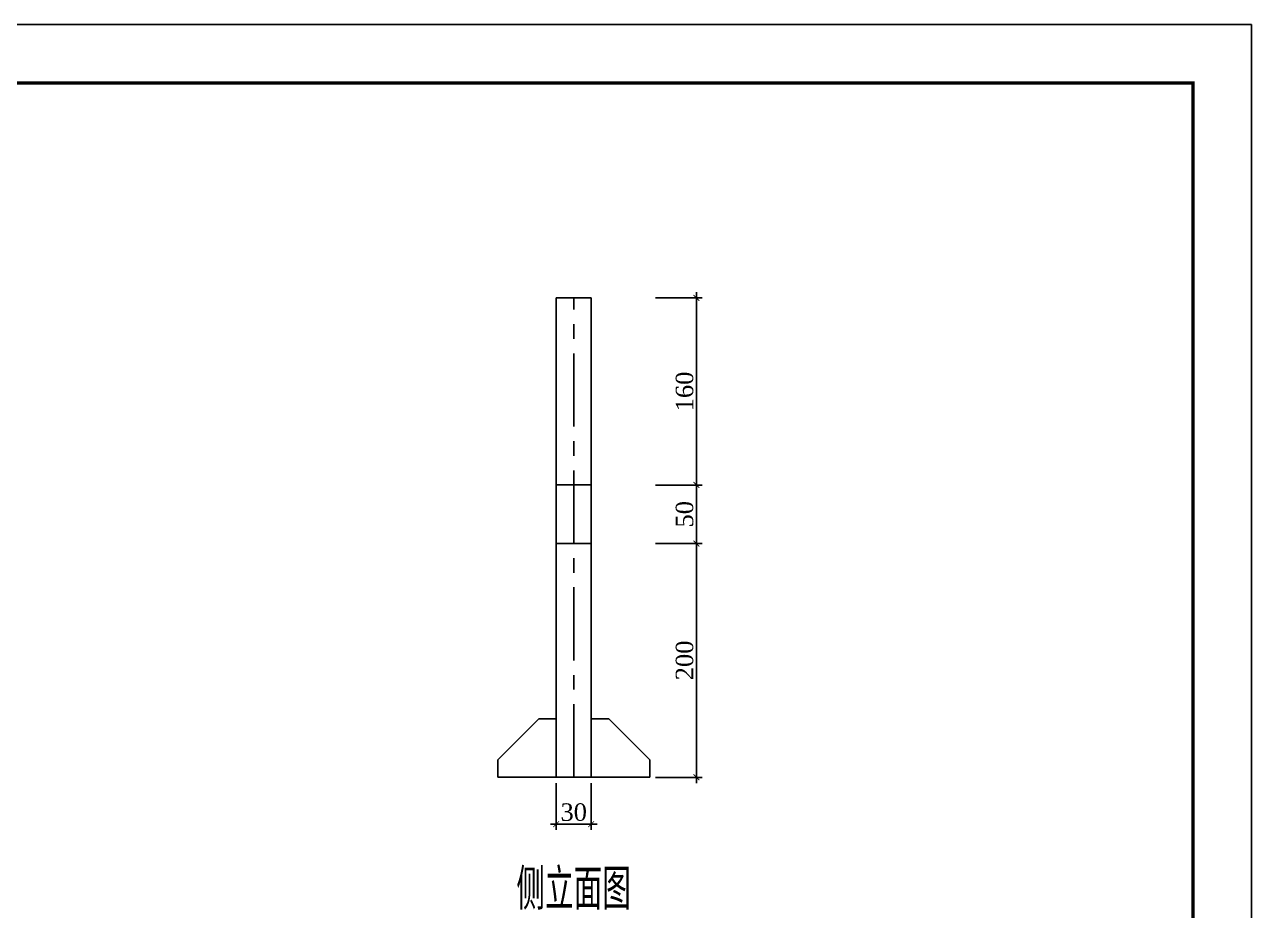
# Model space of a CAD drawing. Extents: x -11055 to 128588, y -900 to 33500.
# Drawn here: x 107588 to 128588, y 14547 to 29700 of the extents above; entities that cross this region are included whole.
import ezdxf
from ezdxf.enums import TextEntityAlignment as Align

# ---------------------------------------------------------------- set-up
doc = ezdxf.new("R2010")
doc.units = 0
doc.header["$LTSCALE"] = 1000
doc.linetypes.add('CENTER', pattern=[2, 1.25, -0.25, 0.25, -0.25])
doc.layers.get('0').update_dxf_attribs({"linetype": 'CONTINUOUS'})
doc.layers.get('Defpoints').update_dxf_attribs({"linetype": 'CONTINUOUS'})
for name, color, linetype, lineweight in [('1粗实线', 1, 'CONTINUOUS', 30), ('6文本', 7, 'CONTINUOUS', 15), ('HFZT', 5, 'CONTINUOUS', 15)]:
    doc.layers.add(name, color=color, linetype=linetype, lineweight=lineweight)
doc.styles.add('dd', font='times.ttf')
doc.styles.add('TSSD_NORM', font='tssdeng.shx', dxfattribs={"width": 0.7, "bigfont": 'hztxt.shx'})
doc.dimstyles.get("Standard").update_dxf_attribs({"dimtxt": 0.18, "dimasz": 0.18, "dimexe": 0.18, "dimexo": 0.0625, "dimgap": 0.09, "dimtad": 0, "dimtih": 1, "dimtoh": 1, "dimdec": 4, "dimzin": 0, "dimdsep": 46, "dimtxsty": 'Standard', "dimcen": 0.09, "dimadec": 0, "dimazin": 0, "dimtfac": 1, "dimtdec": 4, "dimtofl": 0, "dimtmove": 0, "dimatfit": 3, "dimfxl": 1, "dimtolj": 1, "dimtzin": 0, "dimarcsym": 0})

# ---------------------------------------------------------------- blocks, each defined once
blk = doc.blocks.new('_ArchTick')
at = {"color": 0, "linetype": 'ByBlock', "const_width": 0.15}
blk.add_lwpolyline([(-0.5, -0.5), (0.5, 0.5)], dxfattribs=at)
blk = doc.blocks.new('*D11')
at = {"color": 0, "lineweight": -2, "transparency": 16777216}
for p, q in [((116688, 16724), (116688, 15924)), ((117288, 16724), (117288, 15924)), ((116588, 16024), (117388, 16024))]:
    blk.add_line(p, q, dxfattribs=at)
at = {"layer": 'Defpoints', "color": 0, "transparency": 16777216}
for p in [(116688, 16824), (117288, 16824), (117288, 16024)]:
    blk.add_point(p, dxfattribs=at)
at = {"color": 0, "lineweight": -2, "transparency": 16777216, "xscale": 100, "yscale": 100, "zscale": 100, "rotation": 180}
blk.add_blockref('_ArchTick', (116688, 16024), dxfattribs=at)
at = {"color": 0, "lineweight": -2, "transparency": 16777216, "xscale": 100, "yscale": 100, "zscale": 100}
blk.add_blockref('_ArchTick', (117288, 16024), dxfattribs=at)
at = {"color": 0, "transparency": 16777216, "insert": (116988, 16227), "char_height": 300, "attachment_point": 5, "style": 'dd'}
blk.add_mtext('\\A1;30', dxfattribs=at)
blk = doc.blocks.new('*D12')
at = {"color": 0, "lineweight": -2, "transparency": 16777216}
for p, q in [((118388, 20824), (119188, 20824)), ((119088, 16724), (119088, 20924)), ((118388, 16824), (119188, 16824))]:
    blk.add_line(p, q, dxfattribs=at)
at = {"layer": 'Defpoints', "color": 0, "transparency": 16777216}
for p in [(118288, 20824), (119088, 20824), (118288, 16824)]:
    blk.add_point(p, dxfattribs=at)
at = {"color": 0, "lineweight": -2, "transparency": 16777216, "xscale": 100, "yscale": 100, "zscale": 100}
for p, rotation in [((119088, 20824), 90), ((119088, 16824), 270)]:
    blk.add_blockref('_ArchTick', p, dxfattribs=dict(at, rotation=rotation))
at = {"color": 0, "transparency": 16777216, "insert": (118886, 18824), "char_height": 300, "attachment_point": 5, "rotation": 90, "style": 'dd'}
blk.add_mtext('\\A1;200', dxfattribs=at)
blk = doc.blocks.new('*D13')
at = {"color": 0, "lineweight": -2, "transparency": 16777216}
for p, q in [((119088, 20724), (119088, 21924)), ((118388, 21824), (119188, 21824)), ((118388, 20824), (119188, 20824))]:
    blk.add_line(p, q, dxfattribs=at)
at = {"layer": 'Defpoints', "color": 0, "transparency": 16777216}
for p in [(118288, 21824), (119088, 21824), (118288, 20824)]:
    blk.add_point(p, dxfattribs=at)
at = {"color": 0, "lineweight": -2, "transparency": 16777216, "xscale": 100, "yscale": 100, "zscale": 100}
for p, rotation in [((119088, 21824), 90), ((119088, 20824), 270)]:
    blk.add_blockref('_ArchTick', p, dxfattribs=dict(at, rotation=rotation))
at = {"color": 0, "transparency": 16777216, "insert": (118886, 21324), "char_height": 300, "attachment_point": 5, "rotation": 90, "style": 'dd'}
blk.add_mtext('\\A1;50', dxfattribs=at)
blk = doc.blocks.new('*D14')
at = {"color": 0, "lineweight": -2, "transparency": 16777216}
for p, q in [((118388, 25024), (119188, 25024)), ((119088, 21724), (119088, 25124)), ((118388, 21824), (119188, 21824))]:
    blk.add_line(p, q, dxfattribs=at)
at = {"layer": 'Defpoints', "color": 0, "transparency": 16777216}
for p in [(118288, 25024), (119088, 25024), (118288, 21824)]:
    blk.add_point(p, dxfattribs=at)
at = {"color": 0, "lineweight": -2, "transparency": 16777216, "xscale": 100, "yscale": 100, "zscale": 100}
for p, rotation in [((119088, 25024), 90), ((119088, 21824), 270)]:
    blk.add_blockref('_ArchTick', p, dxfattribs=dict(at, rotation=rotation))
at = {"color": 0, "transparency": 16777216, "insert": (118886, 23424), "char_height": 300, "attachment_point": 5, "rotation": 90, "style": 'dd'}
blk.add_mtext('\\A1;160', dxfattribs=at)
blk = doc.blocks.new('DETK')
at = {"color": 7, "linetype": 'Continuous'}
blk.add_lwpolyline([(0, 0), (0, 29700), (42000, 29700), (42000, 0), (0, 0)], dxfattribs=at)
at = {"layer": '1粗实线', "color": 7, "linetype": 'Continuous', "const_width": 60}
blk.add_lwpolyline([(2500, 1000), (2500, 28700), (41000, 28700), (41000, 1000), (2500, 1000)], dxfattribs=at)
at = {"layer": 'HFZT', "color": 2, "style": 'TSSD_NORM', "width": 0.7}
for tag, height, p in [('比例尺', 250, (40275, 3100)), ('图号', 250, (37501, 1700)), ('日期', 250, (40275, 1700)), ('图名', 400, (31926, 1425))]:
    blk.add_attdef(tag, text='', height=height, dxfattribs=at).set_placement(p, align=Align.MIDDLE)

msp = doc.modelspace()

# ---------------------------------------------------------------- linework, layer by layer
for p, q in [((116688.31085, 16824.4178), (116688.31085, 25024.4178)), ((116688.31085, 25024.4178), (117288.31085, 25024.4178)), ((117288.31085, 16824.4178), (117288.31085, 25024.4178)), ((116688.31085, 21824.4178), (117288.31085, 21824.4178)), ((116688.31085, 20824.4178), (117288.31085, 20824.4178)), ((115688.31085, 17124.4178), (116388.31085, 17824.4178)), ((116388.31085, 17824.4178), (116688.31085, 17824.4178)), ((117288.31085, 17824.4178), (117588.31085, 17824.4178)), ((117588.31085, 17824.4178), (118288.31085, 17124.4178)), ((115688.31085, 16824.4178), (115688.31085, 17124.4178)), ((118288.31085, 17124.4178), (118288.31085, 16824.4178)), ((115688.31085, 16824.4178), (116688.31085, 16824.4178)), ((116688.31085, 16824.4178), (117288.31085, 16824.4178)), ((117288.31085, 16824.4178), (118288.31085, 16824.4178))]:
    msp.add_line(p, q)
at = {"linetype": 'CENTER'}
msp.add_line((116988.31085, 16824.4178), (116988.31085, 25024.4178), dxfattribs=at)

# ---------------------------------------------------------------- block references
msp.add_blockref('DETK', (86588.15021, 0))

# ---------------------------------------------------------------- texts
at = {"layer": '6文本', "style": 'TSSD_NORM', "width": 0.7}
msp.add_text('侧立面图', height=700, dxfattribs=at).set_placement((116006.68392, 14559.62983))

# ---------------------------------------------------------------- dimensions: what is measured, and where the dimension line sits
for p1, p2, text, picture, middle in [((118288.31085, 21824.4178), (118288.31085, 25024.4178), '160', '*D14', (118885.71532, 23424.4178)), ((118288.31085, 20824.4178), (118288.31085, 21824.4178), '50', '*D13', (118885.71532, 21324.4178)), ((118288.31085, 16824.4178), (118288.31085, 20824.4178), '200', '*D12', (118885.71532, 18824.4178)), ((116688.31085, 16824.4178), (117288.31085, 16824.4178), '30', '*D11', (116988.31085, 16227.01333))]:
    dim = msp.add_aligned_dim(p1=p1, p2=p2, distance=-800, text=text, dimstyle='Standard', override={"dimtxt": 300, "dimasz": 100, "dimexe": 100, "dimexo": 100, "dimgap": 50, "dimtad": 1, "dimjust": 0, "dimtih": 0, "dimtxsty": 'dd', "dimblk1": 'ArchTick', "dimblk2": 'ArchTick', "dimsah": 1, "dimdle": 100})
    dim.commit()
    dim.dimension.update_dxf_attribs({"geometry": picture, "text_midpoint": middle})

doc.saveas('drawing.dxf')
